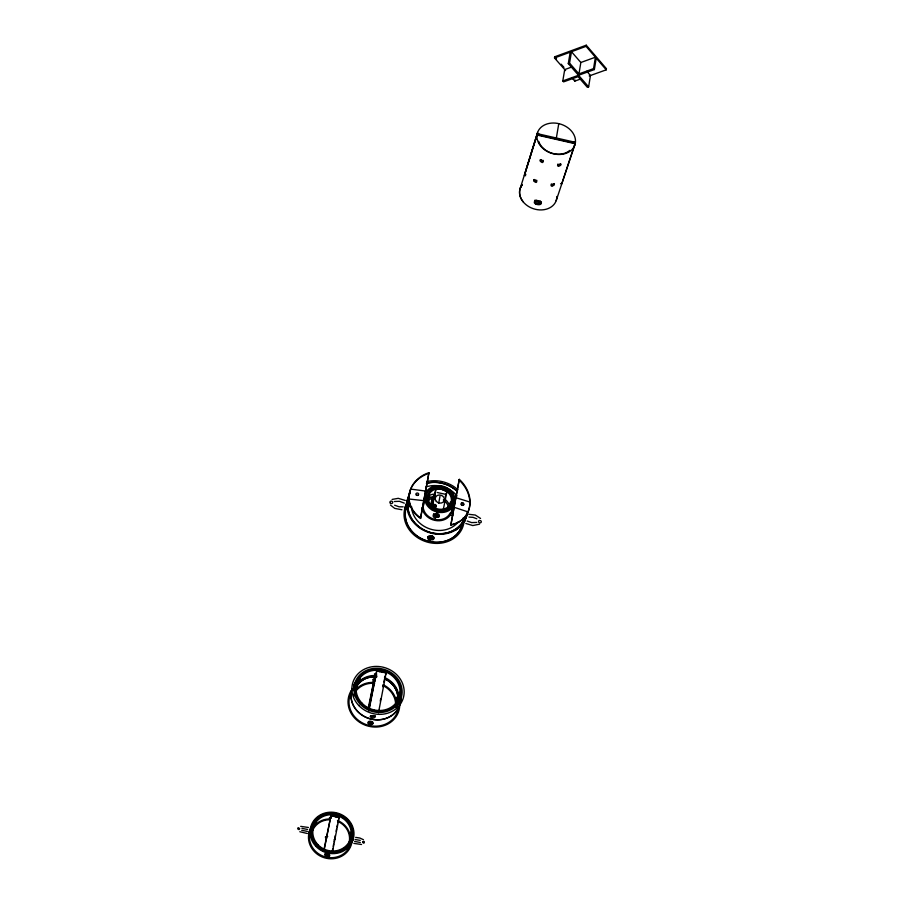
<?xml version="1.0" encoding="UTF-8"?>
<svg xmlns="http://www.w3.org/2000/svg" width="904" height="904" viewBox="0 0 904 904"><rect width="100%" height="100%" fill="white"/><g stroke="black" fill="none" stroke-linecap="round" stroke-linejoin="round"><path stroke-width="1.36" d="M525.642 175.738L524.478 175.387L524.716 174.02L537.27 133.645L575.419 142.346L561.746 183.851L560.536 183.659M464.294 521.913L464.814 520.704M352.04 842.2L352.334 841.454M589.205 75.947L606.245 69.834L606.426 68.704L586.244 45.2L554.694 56.805L554.502 57.946L565.588 70.58M586.798 71.28L590.459 75.495L588.628 86.863L587.363 87.304L578.063 76.67L563.61 81.857L562.796 80.942L594.357 69.574L596.199 58.15M593.555 68.636L595.397 57.212L580.843 62.5L578.955 73.891L593.555 68.636L594.357 69.574M309.032 832.923L309.507 831.058M606.245 69.834L586.063 46.341L586.244 45.2M581.374 78.75L574.831 81.1L575.023 79.97M562.796 80.942L564.717 69.585L571.249 67.212M588.628 86.863L568.288 63.585L570.209 52.172M556.356 137.996L558.774 123.633M578.955 73.891L569.554 63.122L571.475 51.709L580.843 62.5M406.868 501.969L406.427 503.257M450.836 525.054L459.255 479.448L450.836 525.054A30.917 25.764 36.1 0 0 468.17 511.562M444.09 501.754L444.474 499.596M442.768 512.082L446.938 491.573L441.288 489.075L435.095 489.392A11.752 10.068 17.9 0 0 429.999 503.697A11.752 10.068 17.9 0 0 447.288 507.483A11.752 10.068 17.9 0 0 447.616 492.126L442.384 489.324L435.92 489.166L431.716 506.941M430.27 540.016L430.643 537.97M431.185 537.191L431.4 536.049M435.66 517.698L435.83 516.738M436.044 515.54L436.293 514.173M436.587 514.817L436.768 513.856M436.982 512.658L437.231 511.291M438.722 503.11L439.965 496.33M431.095 503.505L432.067 498.24M431.377 505.957L432.846 498.025M431.75 509.585L435.92 489.166M420.563 517.822L428.925 472.815L420.563 518.467L420.563 517.822A30.905 26.374 -1.5 0 1 409.41 493.324A30.905 26.374 -1.5 0 1 428.88 472.69M380.256 701.108L380.708 698.724M382.946 686.825L383.386 684.452M383.827 682.079L384.279 679.718M369.013 708.679L376.64 671.243A22.137 19.911 17.9 0 1 386.053 673.265L378.471 712.759M368.21 708.284L374.437 678.203A22.001 19.82 17.9 0 1 375.623 678.249M368.572 709.075L374.437 678.203M376.64 671.243L368.9 710.985M464.351 521.563L464.905 519.371M332.231 852.913L339.181 817.408L330.943 815.679L324.107 848.935M332.378 850.664L332.785 848.494M333.203 846.336L333.621 844.166M334.039 842.008L334.446 839.861M334.864 837.703L335.282 835.545M336.107 831.251L336.514 829.104M336.932 826.957L337.339 824.821M337.746 822.674L338.22 820.346M323.937 851.172L330.943 815.679L339.181 817.408L338.537 819.374M352.131 841.669L352.537 840.076M406.777 502.421L406.099 505.053M310.14 829.25L309.778 830.787M466.543 515.461L466.012 517.382M353.351 838.313L352.458 840.268M404.89 508.59L405.647 505.867M309.337 832.098L309.767 830.324M405.41 507.234L406.065 504.601M405.263 507.811L404.856 509.246M353.001 838.957L352.696 840.144M353.125 838.471L353.34 837.725M465.616 517.856L465.21 519.371M410.891 488.781L408.642 496.16A30.578 26.261 17.9 0 0 408.19 497.324A30.646 26.318 17.9 0 0 407.229 500.805M428.982 473.323A30.917 26.397 -1.5 0 0 410.721 489.098A30.386 25.933 -1.8 0 0 409.32 493.81A30.431 25.967 -1.8 0 0 408.936 498.658L406.834 505.686L410.721 506.534M520.071 188.891L537.62 132.436M524.478 175.387L537.032 135.035L575.193 143.736L556.163 200.688M424.507 498.353L426.733 491.211L410.755 489.109M422.36 509.076L424.948 500.782L408.958 499.008M384.72 677.356L385.217 675.819M385.545 674.802L386.053 673.265M445.231 496.782L445.57 495.742M446.09 494.183L446.983 491.606M451.932 505.618L454.689 497.324L469.797 502.014A30.386 25.301 36.4 0 1 469.458 506.952A30.42 25.346 36.4 0 1 468.125 511.585L465.718 518.523L463.13 517.969M469.651 502.454L469.786 501.652M454.215 504.658L455.062 499.912A15.436 13.221 17.9 0 0 442.214 486.047A15.436 13.221 17.9 0 0 425.479 493.448L424.597 498.194A15.436 13.221 17.9 0 0 437.457 512.127A15.436 13.221 17.9 0 0 454.215 504.658L455.062 499.912M425.479 493.448L424.597 498.194M468.001 511.901L452.983 506.895L450.226 515.144L452.802 515.709M335.26 839.251L334.107 839.782M325.429 836.889L327.723 836.539M479.538 524.173L472.792 525.552L465.82 523.461M418.01 495.234L417.422 495.415M392.11 499.426L398.257 498.33L405.308 500.454M461.322 504.692L461.56 504.94A1.435 1.186 37.1 0 1 461.605 502.929L462.193 502.816A1.435 1.186 36.9 0 1 463.718 504.511A1.435 1.186 36.9 0 1 461.774 505.11L461.673 505.031A1.435 1.186 37.1 0 0 463.707 504.545A1.435 1.186 37.1 0 0 462.125 502.805M554.502 57.946L586.063 46.341M568.288 63.585L569.554 63.122M444.61 508.749L443.841 508.963M394.325 501.505L399.444 501.302L404.314 503.144M476.758 522.422L471.606 522.602L467.198 521.032M435.061 495.878L433.705 496.115L435.412 495.844M403.161 506.839L399.082 506.794L394.63 505.212M300.693 826.358L308.411 827.476M361.555 844.505L353.859 843.387M468.679 514.286L475.301 515.043L480.566 518.455M468.939 517.077L473.086 517.348L476.826 518.794M301.913 828.369L307.62 829.454M307.394 831.397L301.71 830.324M307.383 833.511L299.8 831.736M401.941 509.766L394.698 508.387L390.46 505.042M355.057 839.511L360.267 840.392M360.312 842.494L354.628 841.421M355.667 837.386L359.871 838.031L363.464 839.726M298.761 827.646C295.811 827.917 299.574 831.296 299.699 828.471M371.454 721.867L372.052 721.968M371.148 721.81L371.747 721.912M437.152 492.488L446.147 494.443M326.694 838.29L325.383 837.217M524.716 174.02L525.879 174.37M432.722 506.556L432.044 506.003M334.932 838.279L335.316 838.957M572.04 77.925L574.831 81.1M554.694 56.805L556.548 58.918M561.169 64.184L563.938 67.337M329.429 854.89A19.278 17.967 17.9 0 1 324.751 853.851M332.548 851.952A19.346 18.001 17.9 0 1 324.242 850.212M464.102 521.224A30.453 26.216 17.9 0 1 426.677 541.914A30.453 26.216 17.9 0 1 406.653 503.822M467.3 511.992A30.668 26.34 17.9 0 1 428.937 532.535A30.668 26.34 17.9 0 1 410.077 493.347M426.948 481.583A30.668 26.34 17.9 0 1 457.955 489.787M407.376 500.194A16.543 0.655 -72.4 0 1 407.229 500.601M405.907 507.46A16.645 1.141 -78.1 0 1 406.032 506.974M405.41 507.506A16.554 0.814 -83 0 1 405.399 507.845M480.487 520.58A1.401 1.198 19.7 0 1 480.939 522.546A1.401 1.198 19.7 0 1 478.724 522.162A1.401 1.198 19.7 0 1 479.606 520.433M465.729 517.845A16.521 1.243 -82.9 0 1 465.696 517.495M465.255 517.111A16.43 1.525 -78 0 1 465.006 518.026M464.43 521.653A16.521 1.096 -72.4 0 1 464.667 521.088M399.681 706.431A26.092 23.538 17.9 0 1 366.527 725.629A26.092 23.538 17.9 0 1 351.238 690.543M353.746 687.243A26.092 23.538 17.9 0 1 357.577 683.921M372.787 679.48A26.092 23.538 17.9 0 1 375.352 679.639M399.026 699.086A26.092 23.538 17.9 0 1 399.398 700.815M432.711 537.462A25.594 22.024 17.9 0 1 429.242 536.75M375.341 675.344A22.058 19.854 17.9 0 1 376.539 675.39M368.346 722.59A2.531 0.836 11 0 1 370.787 722.59A2.531 0.836 11 0 1 372.889 723.562M372.595 724.16A2.531 1.073 5.5 0 1 369.781 724.364A2.531 1.073 5.5 0 1 367.973 723.211M370.516 715.855A2.554 0.847 11 0 1 372.99 715.844A2.554 0.847 11 0 1 375.103 716.827M374.798 717.437A2.554 1.085 5.5 0 1 371.973 717.652A2.554 1.085 5.5 0 1 370.154 716.476M375.386 715.674A2.542 1.333 10.2 0 1 371.239 715.618M379.262 671.796A2.52 1.379 10.2 0 1 382.946 672.486M395.297 707.459A22.148 19.944 17.9 0 0 384.528 678.78A22.024 19.843 17.9 0 1 395.184 707.403M354.018 695.775A22.148 19.944 17.9 0 1 354.085 693.944M355.069 689.492A22.148 19.944 17.9 0 1 376.697 676.757M354.131 695.786A22.024 19.843 17.9 0 1 354.176 694.408M355.34 689.108A22.024 19.843 17.9 0 1 376.697 676.87M400.144 692.261A25.278 22.769 17.9 0 1 375.329 719.787A25.278 22.769 17.9 0 1 352.108 688.464M354.006 684.543A25.278 22.769 17.9 0 1 358.583 679.322M397.839 710.883A25.131 22.679 17.9 0 1 366.357 724.646A25.131 22.679 17.9 0 1 350.368 694.419M354.097 688.26A25.131 22.679 17.9 0 1 357.577 685.062M373.002 680.35A25.131 22.679 17.9 0 1 374.742 680.441M397.783 698.103A25.131 22.679 17.9 0 1 398.472 700.905M353.826 686.995A24.205 21.798 17.9 0 1 360.368 678.949M374.651 674.407A24.205 21.798 17.9 0 1 376.346 674.474M399.975 695.797A24.205 21.798 17.9 0 1 399.421 702.849M384.471 677.469A22.995 20.713 17.9 0 1 396.167 707.47M353.972 690.159A22.995 20.713 17.9 0 1 376.335 675.548M373.16 682.249A21.922 19.775 17.9 0 1 373.747 682.26M371.906 722.578A2.531 0.825 11 0 1 368.922 721.844M384.708 678.509A22.984 20.702 17.9 0 1 396.845 706.487M353.859 690.52A22.984 20.702 17.9 0 1 376.595 676.407M370.583 723.641A22.86 20.622 17.9 0 1 370.075 723.539M355.893 689.605A22.86 20.622 17.9 0 1 373.634 682.418M383.239 684.803A22.86 20.622 17.9 0 1 396.46 702.611M371.962 722.974A21.899 19.764 17.9 0 1 370.233 722.68M355.701 691.345A21.899 19.764 17.9 0 1 374.64 683.345M382.855 685.571A21.899 19.764 17.9 0 1 395.59 703.606M400.031 692.283A25.154 22.656 17.9 0 1 375.623 719.708A25.154 22.656 17.9 0 1 352.063 688.995M353.826 685.074A25.154 22.656 17.9 0 1 358.21 679.797M374.459 673.955A25.154 22.656 17.9 0 1 376.798 674.056M355.317 688.486A24.058 21.707 17.9 0 1 357.362 686.543M373.047 681.322A24.058 21.707 17.9 0 1 374.708 681.413M396.393 697.244A24.058 21.707 17.9 0 1 397.579 702.058M353.803 687.334A24.182 21.786 17.9 0 1 360.12 679.763M374.968 675.231A24.182 21.786 17.9 0 1 376.64 675.322M399.376 694.475A24.182 21.786 17.9 0 1 399.624 701.199M351.181 832.821A21.99 20.498 17.9 0 1 339.565 857.207A21.99 20.498 17.9 0 1 311.936 848.596A21.99 20.498 17.9 0 1 316.14 821.905M329.576 817.51A21.99 20.498 17.9 0 1 331.248 817.589M333.26 816.233A2.203 0.621 11.1 0 1 336.774 817.069M327.711 854.359A2.226 0.576 11.1 0 1 325.937 853.805M326.988 853.082A2.226 0.576 11.1 0 1 327.463 853.139M333.147 814.481A2.203 0.881 15.3 0 1 336.593 814.99M337.621 821.374A19.267 17.944 17.9 0 1 345.622 849.398M329.644 855.851A19.267 17.944 17.9 0 1 324.886 854.901M311.281 836.675A19.267 17.944 17.9 0 1 330.367 819.77M337.486 820.482A20.103 18.735 17.9 0 1 347.43 848.381M328.694 856.551A20.103 18.735 17.9 0 1 326.875 856.246M310.524 835.341A20.103 18.735 17.9 0 1 330.367 818.979M350.323 832.234A21.154 19.718 17.9 0 1 340.119 855.828A21.154 19.718 17.9 0 1 313.451 848.89A21.154 19.718 17.9 0 1 315.586 823.205M329.35 817.984A21.154 19.718 17.9 0 1 331.316 818.063M352.752 838.279A12.475 0.915 -78.7 0 1 352.594 838.923M430.971 536.411A2.949 1.164 10.8 0 1 430.327 536.241M432.688 537.021A2.949 1.763 9.8 0 1 430.79 536.976M431.49 535.801A2.961 1.74 9.8 0 1 433.818 538.106A2.961 1.74 9.8 0 1 430.383 539.247M430.406 539.123A2.961 1.74 9.8 0 0 433.818 538.106A2.961 1.74 9.8 0 0 431.468 535.914M430.575 538.603A2.961 1.186 10.8 0 1 428.044 536.84A2.961 1.186 10.8 0 1 431.31 536.321M430.575 538.174A2.961 1.751 9.8 0 1 428.225 536.49M433.344 537.62A2.961 1.175 10.8 0 1 430.756 537.631M410.269 506.952A26.849 23.063 17.9 0 1 410.258 506.421M429.615 538.287A25.561 22.001 17.9 0 1 429.038 538.151M458.215 521.936A25.73 22.103 17.9 0 1 429.942 528.964A25.73 22.103 17.9 0 1 411.546 506.466M426.033 486.94A25.73 22.103 17.9 0 1 457.074 495.912M464.769 517.495A29.391 25.244 17.9 0 1 431.095 532.614A29.391 25.244 17.9 0 1 408.122 502.771M408.857 499.381A29.391 25.244 17.9 0 1 409.026 498.838M426.507 483.369A29.391 25.244 17.9 0 1 457.447 491.561A29.527 25.368 17.9 0 0 426.462 483.244M460.87 528.343A29.199 25.131 17.9 0 1 427.298 540.954A29.199 25.131 17.9 0 1 405.421 512.116M406.065 508.715A29.199 25.131 17.9 0 1 407.252 505.449M408.879 506.873A28.25 24.272 17.9 0 1 408.868 506.319M455.04 530.411A30.612 26.295 18 0 0 466.159 517.359A30.42 26.126 17.9 0 0 467.052 513.867M458.882 479.888A30.917 25.775 36.1 0 1 469.831 502.025M438.745 516.195A11.684 10.034 17.9 0 1 433.649 515.223M433.129 506.5A4.644 3.989 17.9 0 1 433.457 503.935M428.078 500.771A11.673 10.023 17.9 0 1 434.485 497.81M443.333 499.946A11.673 10.023 17.9 0 1 448.418 507.551M425.468 502.206A12.803 10.995 17.9 0 1 435.321 496.206M445.152 499.37A12.803 10.995 17.9 0 1 449.796 508.556M450.158 513.043A14.204 12.204 17.9 0 1 434.96 519.404A14.204 12.204 17.9 0 1 423.162 507.155M425.287 499.856A14.204 12.204 17.9 0 1 429.841 496.262M433.434 495.166A14.204 12.204 17.9 0 1 435.118 494.985M449.796 502.997A14.204 12.204 17.9 0 1 451.186 508.41M450.429 502.014A15.334 13.164 17.9 0 1 441.604 520.478A15.334 13.164 17.9 0 1 422.078 507.472M424.993 498.477A15.334 13.164 17.9 0 1 435.321 494.002M462.532 523.981A29.335 25.255 17.9 0 1 425.999 540.671A29.335 25.255 17.9 0 1 407.128 505.392M464.905 517.54A29.527 25.368 17.9 0 1 428.485 531.959A29.527 25.368 17.9 0 1 409.083 498.24M438.643 514.997A2.949 0.87 11.3 0 1 436.293 514.839M435.931 515.958A2.949 2.045 9.1 0 1 433.581 513.924M436.914 513.336A2.949 2 9.2 0 1 439.208 515.935A2.949 2 9.2 0 1 435.683 517.167M436.01 516.139A2.949 0.927 11.2 0 1 433.378 514.636A2.949 0.927 11.2 0 1 436.587 514.365M441.966 489.584A2.938 0.994 11.1 0 1 442.395 489.731M436.451 515.28A2.961 0.96 11.1 0 1 439.05 516.805A2.961 0.96 11.1 0 1 435.852 517.122M435.547 518.082A2.961 1.966 9.3 0 1 433.242 515.517A2.961 1.966 9.3 0 1 436.768 514.308M430.214 540.197A2.961 1.729 9.9 0 1 427.852 537.891A2.961 1.729 9.9 0 1 431.287 536.897M431.118 537.394A2.961 1.198 10.8 0 1 433.637 539.157A2.961 1.198 10.8 0 1 430.372 539.699M430.553 538.716A2.961 1.198 10.8 0 1 428.021 536.965A2.961 1.198 10.8 0 1 431.287 536.434M459.345 479.369A30.905 25.753 36.1 0 1 451.277 524.591M420.586 518.444A30.917 26.397 -1.5 0 1 408.902 498.624M556.864 196.473A19.007 15.006 17.9 0 1 533.292 208.688A19.007 15.006 17.9 0 1 522.207 184.8M523.326 202.01A19.007 15.006 17.9 0 1 522.003 185.105M540.954 201.761A3.492 1.525 10.7 0 1 537.507 201.841A3.492 1.525 10.7 0 1 534.84 200.281M541.338 202.01A3.492 1.593 10.6 0 1 538.049 203.434A3.492 1.593 10.6 0 1 534.524 201.106M534.829 200.643A3.492 1.593 10.6 0 1 535.247 200.394M538.716 133.758A18.193 14.148 17.9 0 0 538.388 134.865L573.724 142.922A18.193 14.148 17.9 0 0 573.78 141.747M569.757 150.426A18.193 14.148 17.9 0 1 552.22 153.296A18.193 14.148 17.9 0 1 538.705 141.374M543.112 160.336A1.831 0.859 45.1 0 1 542.355 161.206A1.831 0.859 45.1 0 1 540.535 159.624M560.74 163.952A1.831 0.723 -22.7 0 1 558.525 164.822A1.831 0.723 -22.7 0 1 557.938 164.053M554.434 183.568A1.808 0.712 -22.5 0 1 552.163 184.665A1.808 0.712 -22.5 0 1 551.395 183.93M536.727 180.212A1.808 0.836 44.9 0 1 536.004 181.116A1.808 0.836 44.9 0 1 534.174 179.478M540.321 200.824A3.48 1.458 10.8 0 1 536.083 200.044M434.022 506.15C435.717 508.285 435.378 504.251 434.033 506.048M362.628 842.132C364.402 845.76 365.431 839.093 362.628 842.132M378.878 711.504L369.386 709.482L378.878 711.504M390.336 503.121A1.401 1.209 16.1 0 0 392.664 502.726A1.401 1.209 16.1 0 0 390.946 501.121A1.401 1.209 16.1 0 0 390.336 503.121M369.194 723.471A2.531 1.311 10.3 0 0 373.137 723.042A2.531 1.311 10.3 0 0 369.623 721.234A2.531 1.311 10.3 0 0 369.194 723.471M358.843 705.561A26.397 23.73 17.9 0 0 403.014 698.916A26.397 23.73 17.9 0 0 372.267 666.711A26.397 23.73 17.9 0 0 358.843 705.561M360.334 704.352A24.34 21.888 17.9 0 0 401.071 698.25A24.34 21.888 17.9 0 0 372.731 668.542A24.34 21.888 17.9 0 0 360.334 704.352M361.216 703.651A23.12 20.792 17.9 0 0 399.93 697.854A23.12 20.792 17.9 0 0 373.002 669.615A23.12 20.792 17.9 0 0 361.216 703.651M361.916 703.075A22.159 19.922 17.9 0 0 399.014 697.538A22.159 19.922 17.9 0 0 373.228 670.474A22.159 19.922 17.9 0 0 361.916 703.075M326.095 855.794A2.226 0.599 11.1 0 0 329.519 855.964A2.226 0.599 11.1 0 0 326.401 854.8A2.226 0.599 11.1 0 0 326.095 855.794M326.254 855.014A2.226 0.588 11.1 0 0 329.666 855.184A2.226 0.588 11.1 0 0 326.547 854.031A2.226 0.588 11.1 0 0 326.254 855.014M317.756 844.483A19.357 18.023 17.9 0 0 350.334 839.172A19.357 18.023 17.9 0 0 327.971 815.001A19.357 18.023 17.9 0 0 317.756 844.483M317.134 845.003A20.204 18.803 17.9 0 0 351.125 839.454A20.204 18.803 17.9 0 0 327.79 814.221A20.204 18.803 17.9 0 0 317.134 845.003M316.355 845.647A21.267 19.786 17.9 0 0 352.131 839.793A21.267 19.786 17.9 0 0 327.564 813.25A21.267 19.786 17.9 0 0 316.355 845.647M315.733 846.167A22.114 20.577 17.9 0 0 352.933 840.076A22.114 20.577 17.9 0 0 327.384 812.481A22.114 20.577 17.9 0 0 315.733 846.167M436.338 501.415A4.667 4 17.9 0 0 444.192 500.748A4.667 4 17.9 0 0 438.994 494.996A4.667 4 17.9 0 0 436.338 501.415M433.83 506.409A1.424 1.22 17.8 0 0 436.214 506.206A1.424 1.22 17.8 0 0 434.643 504.466A1.424 1.22 17.8 0 0 433.83 506.409M430.586 506.014A12.882 11.04 17.9 0 0 452.023 503.257A12.882 11.04 17.9 0 0 436.903 487.968A12.882 11.04 17.9 0 0 430.586 506.014M429.569 506.782A14.294 12.249 17.9 0 0 453.356 503.72A14.294 12.249 17.9 0 0 436.575 486.747A14.294 12.249 17.9 0 0 429.569 506.782M433.649 506.963A1.412 1.22 17.8 0 0 436.033 506.76A1.412 1.22 17.8 0 0 434.462 505.02A1.412 1.22 17.8 0 0 433.649 506.963M416.552 495.268A1.401 1.198 -2.4 0 0 418.665 494.217A1.401 1.198 -2.4 0 0 416.574 493.188A1.401 1.198 -2.4 0 0 416.552 495.268M535.676 204.01A3.492 1.638 10.5 0 0 541.168 203.66A3.492 1.638 10.5 0 0 536.388 201.253A3.492 1.638 10.5 0 0 535.676 204.01M542.649 148.177A19.651 15.266 17.9 0 0 574.865 144.945A19.651 15.266 17.9 0 0 551.146 123.125A19.651 15.266 17.9 0 0 542.649 148.177M540.332 161.048A1.819 0.904 42.8 0 0 542.863 162.347A1.819 0.904 42.8 0 0 541.417 159.929A1.819 0.904 42.8 0 0 540.332 161.048M558.627 166.087A1.819 0.78 -20.8 0 0 560.977 164.505A1.819 0.78 -20.8 0 0 558.197 164.822A1.819 0.78 -20.8 0 0 558.627 166.087M552.084 185.941A1.797 0.757 -20.6 0 0 554.401 184.382A1.797 0.757 -20.6 0 0 551.643 184.71A1.797 0.757 -20.6 0 0 552.084 185.941M534.004 180.969A1.797 0.881 42.6 0 0 536.501 182.258A1.797 0.881 42.6 0 0 535.066 179.885A1.797 0.881 42.6 0 0 534.004 180.969"/></g></svg>
